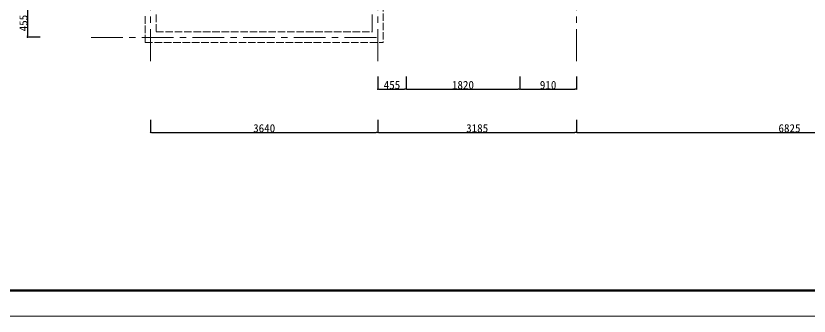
# Model space of a CAD drawing. Header units: millimetres. Extents: x -63086 to 144078, y -129912 to 13382.
# Drawn here: x 119890 to 132602, y -29591 to -24781 of the extents above; entities that cross this region are included whole.
import ezdxf

# ---------------------------------------------------------------- set-up
doc = ezdxf.new("R2010")
doc.units = ezdxf.units.MM
doc.linetypes.add('ACAD_ISO02W100', pattern=[15, 12, -3])
doc.linetypes.add('CENTERX2', pattern=[101.6, 63.5, -12.7, 12.7, -12.7])
doc.layers.get('0').update_dxf_attribs({"lineweight": 0})
for name, color, linetype, lineweight in [('001壁芯', 7, 'CENTERX2', 0), ('002寸法', 7, 'Continuous', 0), ('003壁', 7, 'Continuous', 9), ('01用紙枠', 7, 'Continuous', 5)]:
    doc.layers.add(name, color=color, linetype=linetype, lineweight=lineweight)
doc.styles.get("Standard").update_dxf_attribs({"font": 'MS Mincho.ttf'})
doc.dimstyles.new('寸法', dxfattribs={"dimtxt": 70, "dimasz": 25, "dimexe": 1.5, "dimexo": 200, "dimtad": 1, "dimdec": 0, "dimtxsty": 'Standard', "dimblk": 'DOT', "dimcen": 2.5, "dimadec": 0, "dimazin": 0, "dimtfac": 1, "dimtdec": 0, "dimtmove": 0, "dimatfit": 3, "dimfxl": 200, "dimfxlon": 1, "dimarcsym": 0})

# ---------------------------------------------------------------- blocks, each defined once
blk = doc.blocks.new('_Dot')
at = {"color": 0, "linetype": 'ByBlock', "lineweight": -2}
blk.add_line((-0.5, 0), (-1, 0), dxfattribs=at)
at = {"color": 0, "linetype": 'ByBlock', "const_width": 0.5}
blk.add_lwpolyline([(-0.25, 0, 1), (0.25, 0, 1)], format="xyb", close=True, dxfattribs=at)
blk = doc.blocks.new('*D718')
at = {"layer": '002寸法', "color": 0, "lineweight": -2, "transparency": 16777216}
for p, q in [((120277, -24669), (120076, -24669)), ((120077, -24694), (120077, -25099)), ((120277, -25124), (120076, -25124))]:
    blk.add_line(p, q, dxfattribs=at)
at = {"layer": 'Defpoints', "color": 0, "transparency": 16777216}
for p in [(121468, -24669), (120077, -25124), (121468, -25124)]:
    blk.add_point(p, dxfattribs=at)
at = {"layer": '002寸法', "color": 0, "lineweight": -2, "transparency": 16777216, "xscale": 25, "yscale": 25, "zscale": 25}
for p, rotation in [((120077, -24669), 90), ((120077, -25124), 270)]:
    blk.add_blockref('_Dot', p, dxfattribs=dict(at, rotation=rotation))
at = {"layer": '002寸法', "color": 0, "transparency": 16777216, "insert": (120011, -24896), "char_height": 130, "attachment_point": 5, "rotation": 90}
blk.add_mtext('455', dxfattribs=at)
blk = doc.blocks.new('*D731')
at = {"layer": '002寸法', "color": 0, "lineweight": -2, "transparency": 16777216}
for p, q in [((122049, -26448), (122049, -26649)), ((125689, -26448), (125689, -26649)), ((122074, -26648), (125664, -26648))]:
    blk.add_line(p, q, dxfattribs=at)
at = {"layer": 'Defpoints', "color": 0, "transparency": 16777216}
for p in [(122049, -25313), (125689, -25313), (125689, -26648)]:
    blk.add_point(p, dxfattribs=at)
at = {"layer": '002寸法', "color": 0, "lineweight": -2, "transparency": 16777216, "xscale": 25, "yscale": 25, "zscale": 25, "rotation": 180}
blk.add_blockref('_Dot', (122049, -26648), dxfattribs=at)
at = {"layer": '002寸法', "color": 0, "lineweight": -2, "transparency": 16777216, "xscale": 25, "yscale": 25, "zscale": 25}
blk.add_blockref('_Dot', (125689, -26648), dxfattribs=at)
at = {"layer": '002寸法', "color": 0, "transparency": 16777216, "insert": (123869, -26582), "char_height": 130, "attachment_point": 5}
blk.add_mtext('3640', dxfattribs=at)
blk = doc.blocks.new('*D732')
at = {"layer": '002寸法', "color": 0, "lineweight": -2, "transparency": 16777216}
for p, q in [((125689, -26448), (125689, -26649)), ((128874, -26448), (128874, -26649)), ((125714, -26648), (128849, -26648))]:
    blk.add_line(p, q, dxfattribs=at)
at = {"layer": 'Defpoints', "color": 0, "transparency": 16777216}
for p in [(125689, -25313), (128874, -25313), (128874, -26648)]:
    blk.add_point(p, dxfattribs=at)
at = {"layer": '002寸法', "color": 0, "lineweight": -2, "transparency": 16777216, "xscale": 25, "yscale": 25, "zscale": 25, "rotation": 180}
blk.add_blockref('_Dot', (125689, -26648), dxfattribs=at)
at = {"layer": '002寸法', "color": 0, "lineweight": -2, "transparency": 16777216, "xscale": 25, "yscale": 25, "zscale": 25}
blk.add_blockref('_Dot', (128874, -26648), dxfattribs=at)
at = {"layer": '002寸法', "color": 0, "transparency": 16777216, "insert": (127282, -26582), "char_height": 130, "attachment_point": 5}
blk.add_mtext('3185', dxfattribs=at)
blk = doc.blocks.new('*D720')
at = {"layer": '002寸法', "color": 0, "lineweight": -2, "transparency": 16777216}
for p, q in [((128874, -26448), (128874, -26649)), ((135699, -26448), (135699, -26649)), ((128899, -26648), (135674, -26648))]:
    blk.add_line(p, q, dxfattribs=at)
at = {"layer": 'Defpoints', "color": 0, "transparency": 16777216}
for p in [(128874, -25313), (135699, -25313), (135699, -26648)]:
    blk.add_point(p, dxfattribs=at)
at = {"layer": '002寸法', "color": 0, "lineweight": -2, "transparency": 16777216, "xscale": 25, "yscale": 25, "zscale": 25, "rotation": 180}
blk.add_blockref('_Dot', (128874, -26648), dxfattribs=at)
at = {"layer": '002寸法', "color": 0, "lineweight": -2, "transparency": 16777216, "xscale": 25, "yscale": 25, "zscale": 25}
blk.add_blockref('_Dot', (135699, -26648), dxfattribs=at)
at = {"layer": '002寸法', "color": 0, "transparency": 16777216, "insert": (132287, -26582), "char_height": 130, "attachment_point": 5}
blk.add_mtext('6825', dxfattribs=at)
blk = doc.blocks.new('*D735')
at = {"layer": '002寸法', "color": 0, "lineweight": -2, "transparency": 16777216}
for p, q in [((125689, -25754), (125689, -25956)), ((126144, -25754), (126144, -25956)), ((125714, -25954), (126119, -25954))]:
    blk.add_line(p, q, dxfattribs=at)
at = {"layer": 'Defpoints', "color": 0, "transparency": 16777216}
for p in [(125689, -25313), (126144, -25313), (126144, -25954)]:
    blk.add_point(p, dxfattribs=at)
at = {"layer": '002寸法', "color": 0, "lineweight": -2, "transparency": 16777216, "xscale": 25, "yscale": 25, "zscale": 25, "rotation": 180}
blk.add_blockref('_Dot', (125689, -25954), dxfattribs=at)
at = {"layer": '002寸法', "color": 0, "lineweight": -2, "transparency": 16777216, "xscale": 25, "yscale": 25, "zscale": 25}
blk.add_blockref('_Dot', (126144, -25954), dxfattribs=at)
at = {"layer": '002寸法', "color": 0, "transparency": 16777216, "insert": (125917, -25889), "char_height": 130, "attachment_point": 5}
blk.add_mtext('455', dxfattribs=at)
blk = doc.blocks.new('*D736')
at = {"layer": '002寸法', "color": 0, "lineweight": -2, "transparency": 16777216}
for p, q in [((126144, -25754), (126144, -25956)), ((127964, -25754), (127964, -25956)), ((126169, -25954), (127939, -25954))]:
    blk.add_line(p, q, dxfattribs=at)
at = {"layer": 'Defpoints', "color": 0, "transparency": 16777216}
for p in [(126144, -25313), (127964, -25313), (127964, -25954)]:
    blk.add_point(p, dxfattribs=at)
at = {"layer": '002寸法', "color": 0, "lineweight": -2, "transparency": 16777216, "xscale": 25, "yscale": 25, "zscale": 25, "rotation": 180}
blk.add_blockref('_Dot', (126144, -25954), dxfattribs=at)
at = {"layer": '002寸法', "color": 0, "lineweight": -2, "transparency": 16777216, "xscale": 25, "yscale": 25, "zscale": 25}
blk.add_blockref('_Dot', (127964, -25954), dxfattribs=at)
at = {"layer": '002寸法', "color": 0, "transparency": 16777216, "insert": (127054, -25889), "char_height": 130, "attachment_point": 5}
blk.add_mtext('1820', dxfattribs=at)
blk = doc.blocks.new('*D737')
at = {"layer": '002寸法', "color": 0, "lineweight": -2, "transparency": 16777216}
for p, q in [((127964, -25754), (127964, -25956)), ((128874, -25754), (128874, -25956)), ((127989, -25954), (128849, -25954))]:
    blk.add_line(p, q, dxfattribs=at)
at = {"layer": 'Defpoints', "color": 0, "transparency": 16777216}
for p in [(127964, -25313), (128874, -25313), (128874, -25954)]:
    blk.add_point(p, dxfattribs=at)
at = {"layer": '002寸法', "color": 0, "lineweight": -2, "transparency": 16777216, "xscale": 25, "yscale": 25, "zscale": 25, "rotation": 180}
blk.add_blockref('_Dot', (127964, -25954), dxfattribs=at)
at = {"layer": '002寸法', "color": 0, "lineweight": -2, "transparency": 16777216, "xscale": 25, "yscale": 25, "zscale": 25}
blk.add_blockref('_Dot', (128874, -25954), dxfattribs=at)
at = {"layer": '002寸法', "color": 0, "transparency": 16777216, "insert": (128419, -25889), "char_height": 130, "attachment_point": 5}
blk.add_mtext('910', dxfattribs=at)

msp = doc.modelspace()

# ---------------------------------------------------------------- linework, layer by layer
at = {"layer": '001壁芯', "ltscale": 8}
for p, q in [((122049.3591, -25504.355), (122049.3591, -11005.8226)), ((128874.3591, -25504.355), (128874.3591, -11005.8226)), ((125689.3591, -25504.355), (125689.3591, -18671.3144)), ((128874.3591, -25504.355), (128874.3591, -21856.3144)), ((128874.3591, -25504.355), (128874.3591, -21856.3144)), ((121094.4772, -25128.8144), (125776.8591, -25128.8144))]:
    msp.add_line(p, q, dxfattribs=at)
at = {"layer": '003壁', "linetype": 'ACAD_ISO02W100', "ltscale": 10}
for p, q in [((125776.8591, -23391.3144), (125776.8591, -25206.3144)), ((121961.8591, -25206.3144), (121961.8591, -24761.3144)), ((122136.8591, -24761.3144), (122136.8591, -25036.3144)), ((125601.8591, -24757.1272), (125601.8591, -24866.3144)), ((122136.8591, -25036.3144), (125601.8591, -25036.3144)), ((121961.8591, -25206.3144), (125776.8591, -25206.3144))]:
    msp.add_line(p, q, dxfattribs=at)
at = {"layer": '003壁', "ltscale": 10}
msp.add_line((125601.8591, -24761.3144), (125601.8591, -25041.3144), dxfattribs=at)
at = {"layer": '01用紙枠'}
msp.add_lwpolyline([(113479.4948, -7953.744), (113479.4948, -29591.4692), (144078.298, -29591.4692), (144078.298, -7953.744)], close=True, dxfattribs=at)
msp.add_lwpolyline([(113479.4948, -7953.744), (113479.4948, -29591.4692), (144078.298, -29591.4692), (144078.298, -7953.744)], close=True, dxfattribs=at)
at = {"layer": '01用紙枠', "const_width": 36.4271}
msp.add_lwpolyline([(113904.6281, -29181.5421), (143653.1647, -29181.5421), (143653.1647, -8363.6711), (113904.6281, -8363.6711)], close=True, dxfattribs=at)
msp.add_lwpolyline([(113904.6281, -29181.5421), (143653.1647, -29181.5421), (143653.1647, -8363.6711), (113904.6281, -8363.6711)], close=True, dxfattribs=at)
msp.add_lwpolyline([(113904.6281, -29181.5421), (143653.1647, -29181.5421), (143653.1647, -8363.6711), (113904.6281, -8363.6711)], close=True, dxfattribs=at)
at = {"layer": '01用紙枠', "lineweight": 5, "const_width": 36.4271}
msp.add_lwpolyline([(113904.6281, -29181.5421), (143653.1647, -29181.5421), (143653.1647, -8363.6711), (113904.6281, -8363.6711)], close=True, dxfattribs=at)
msp.add_lwpolyline([(113904.6281, -29181.5421), (143653.1647, -29181.5421), (143653.1647, -8363.6711), (113904.6281, -8363.6711)], close=True, dxfattribs=at)

# ---------------------------------------------------------------- dimensions: what is measured, and where the dimension line sits
at = {"layer": '002寸法'}
dim = msp.add_linear_dim(base=(120077.0224, -25123.8144), p1=(121467.8124, -24668.8144), p2=(121467.8124, -25123.8144), angle=90, dimstyle='寸法', override={"dimtxt": 130}, dxfattribs=at)
dim.commit()
dim.dimension.update_dxf_attribs({"geometry": '*D718', "text_midpoint": (120011.3974, -24896.3144)})
for base, p1, p2, picture, middle in [((125689.3591, -26647.9798), (122049.3591, -25313.1431), (125689.3591, -25313.1431), '*D731', (123869.3591, -26582.3548)), ((128874.3591, -26647.9798), (125689.3591, -25313.1431), (128874.3591, -25313.1431), '*D732', (127281.8591, -26582.3548)), ((126144.3591, -25954.1714), (125689.3591, -25313.1431), (126144.3591, -25313.1431), '*D735', (125916.8591, -25888.5464)), ((127964.3591, -25954.1714), (126144.3591, -25313.1431), (127964.3591, -25313.1431), '*D736', (127054.3591, -25888.5464)), ((128874.3591, -25954.1714), (127964.3591, -25313.1431), (128874.3591, -25313.1431), '*D737', (128419.3591, -25888.5464)), ((135699.3591, -26647.9798), (128874.3591, -25313.1431), (135699.3591, -25313.1431), '*D720', (132286.8591, -26582.3548))]:
    dim = msp.add_linear_dim(base=base, p1=p1, p2=p2, dimstyle='寸法', override={"dimtxt": 130}, dxfattribs=at)
    dim.commit()
    dim.dimension.update_dxf_attribs({"geometry": picture, "text_midpoint": middle})

doc.saveas('drawing.dxf')
